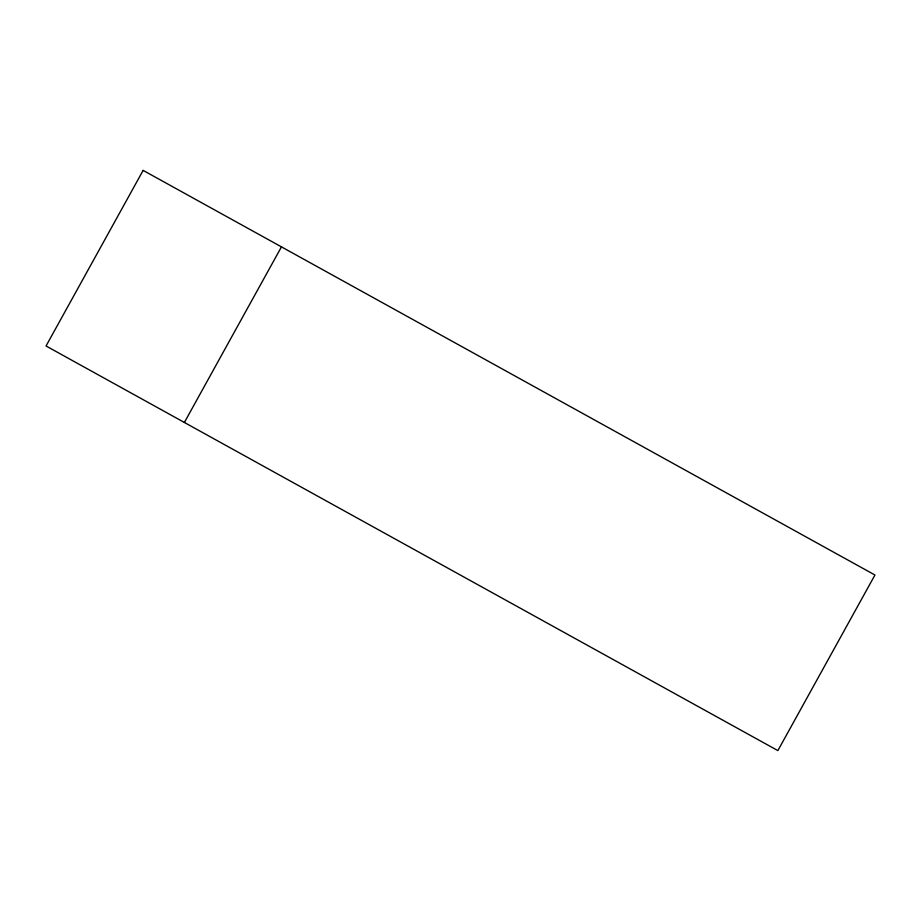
<?xml version="1.0" encoding="UTF-8"?>
<svg xmlns="http://www.w3.org/2000/svg" width="921" height="921" viewBox="0 0 921 921"><rect width="100%" height="100%" fill="white"/><g stroke="black" fill="none" stroke-linecap="round" stroke-linejoin="round"><path stroke-width="1.38" d="M184.373 422.474L281.458 246.874M143.135 170.397L46.05 345.985L777.865 750.603L874.95 575.015L143.135 170.397"/></g></svg>
